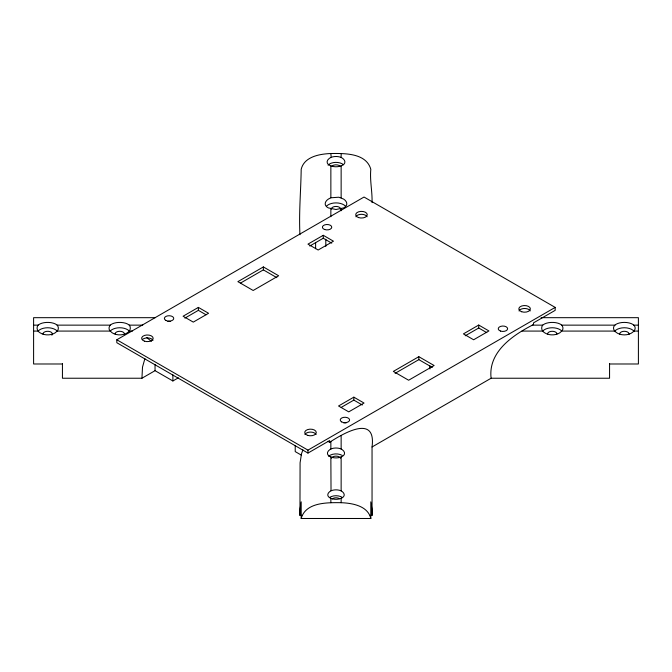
<?xml version="1.0" encoding="UTF-8"?>
<svg xmlns="http://www.w3.org/2000/svg" width="672" height="672" viewBox="0 0 672 672"><rect width="100%" height="100%" fill="white"/><g stroke="black" fill="none" stroke-linecap="round" stroke-linejoin="round"><path stroke-width="1.01" d="M62.437 363.661L62.437 378.235L141.943 378.235L142.506 367.105L144.9 358.613M301.762 515.374L299.956 515.374L300.082 508.796L301.19 501.833L301.19 518.482L370.81 518.482L370.81 501.833L371.918 508.796L372.044 515.374L370.238 515.374M372.044 515.374L372.044 446.981L491.106 378.235C487.939 351.842 513.055 334.958 533.518 324.551L533.518 322.854L555.181 310.346L555.181 307.398L364.031 197.039L116.819 339.772L116.819 342.712L307.969 453.071L329.624 440.563L329.624 442.26L327.743 441.353M301.19 518.482C305.768 502.102 327.524 502.538 341.141 502.698C352.195 503.126 367.819 505.756 370.81 518.482M302.912 449.837L301.501 453.751L300.082 462.823L299.956 515.374M57.128 331.078L55.306 332.758A10.769 7.199 0 0 1 40.009 332.766C36.38 330.968 35.784 325.357 40.009 323.929A10.769 5.158 0 0 1 55.306 323.929C58.195 324.92 59.564 328.885 57.128 331.078L110.267 331.078L112.098 332.758A10.769 7.199 0 0 0 127.394 332.766C131.023 330.968 131.611 325.357 127.386 323.929A10.769 5.158 0 0 0 112.098 323.929C109.208 324.92 107.831 328.885 110.267 331.078M561.733 331.078L559.902 332.758A10.769 7.199 0 0 1 544.606 332.766C540.977 330.968 540.389 325.357 544.614 323.929A10.769 5.158 0 0 1 559.902 323.929C562.792 324.92 564.169 328.885 561.733 331.078L614.93 331.078L615.762 332.044A10.777 7.199 0 0 0 632.923 332.052L634.334 330.498A10.811 6.241 0 0 0 634.334 325.718L632.923 324.442A10.777 5.166 0 0 0 615.762 324.442L614.351 325.718A10.811 6.241 0 0 0 614.351 330.498L614.93 331.078M329.624 442.26C343.972 433.037 376.412 414.036 372.044 446.981M330.859 490.896L329.498 491.803A8.182 4.696 -8.1 0 0 329.448 497.591L330.96 498.33A8.224 4.746 0 0 0 340.973 498.364L342.502 497.624A8.182 4.696 8.1 0 0 342.552 491.845L341.04 490.829A8.224 4.746 0 0 0 331.027 490.804L330.859 456.876L329.801 456.49A8.543 4.897 -8.1 0 1 330.07 449.459L331.876 448.619A8.576 4.956 0 0 1 340.452 448.728L342.199 449.644A8.543 4.897 8.1 0 1 341.93 456.616L340.124 457.304A8.576 4.956 0 0 1 331.548 457.195L330.859 456.876M330.859 157.466L329.414 158.315A8.87 5.09 -8.1 0 0 330.002 165.522L331.918 166.202A8.904 5.141 0 0 0 340.813 165.959L342.586 165.236A8.87 5.09 8.1 0 0 341.998 157.912L340.082 157.063A8.904 5.141 0 0 0 331.187 157.307L330.859 153.518C344.476 153.359 366.232 152.922 370.81 169.302C369.718 180.533 372.414 191.419 372.044 202.616M263.365 266.935L237.88 281.652L253.168 290.48L278.653 275.764L263.365 266.935L263.365 269.875L240.517 283.072M198.374 307.398L183.086 316.226L193.276 322.115L208.572 313.286L198.374 307.398L198.374 310.346L184.884 318.133M323.257 235.301L307.969 244.129L318.158 250.018L333.455 241.189L323.257 235.301L323.257 238.241L309.767 246.036M141.943 378.235L155.047 370.675L172.889 380.974L178.324 377.832M418.832 356.689L393.347 371.406L408.635 380.234L434.12 365.518L418.832 356.689L418.832 359.638L395.102 373.338M353.842 397.16L338.545 405.989L348.743 411.869L364.031 403.04L353.842 397.16L353.842 400.1L341.25 407.375M478.724 325.055L463.428 333.883L473.626 339.772L488.914 330.943L478.724 325.055L478.724 328.003L465.234 335.79M116.819 339.772L307.969 450.131L555.181 307.398M330.859 197.786L328.356 199.08A10.769 6.174 -8.1 0 0 328.356 207.908L336 209.496L343.644 207.908A10.769 6.174 8.1 0 0 343.644 199.08L338.797 197.224L330.859 197.786L330.859 165.782M330.859 153.518C319.805 153.947 304.181 156.584 301.19 169.302C300.88 191.092 298.805 212.797 299.956 234.721M155.266 317.68L33.6 317.68L33.6 363.989L62.437 363.989M541.086 317.68L638.4 317.68L638.4 363.989L609.563 363.989M33.6 325.139L38.186 325.139M57.128 325.139L110.267 325.139M129.217 325.139L142.724 325.139M532.291 325.139L542.783 325.139M561.733 325.139L614.93 325.139M633.755 325.139L638.4 325.139M33.6 331.078L38.186 331.078M129.217 331.078L132.367 331.078M522.01 331.078L542.783 331.078M633.755 331.078L638.4 331.078M491.106 378.235L609.563 378.235L609.563 363.661M323.257 238.241L331.75 243.146M478.724 328.003L486.755 332.632M263.365 269.875L276.856 277.67M418.832 359.638L432.323 367.424M198.374 310.346L206.018 314.756M353.842 400.1L362.334 405.006M301.468 455.204L295.218 451.601L295.218 445.46M146.79 337.596L151.41 341.317M429.937 365.879L429.937 368.97M341.141 153.518L341.141 157.492M341.141 165.799L341.141 197.786M341.141 208.723L341.141 210.739M341.141 435.498L341.141 449.047M341.141 456.876L341.141 490.888M341.141 498.271L341.141 502.698M330.859 208.723L330.859 216.72M330.859 441.437L330.859 449.047M330.859 498.28L330.859 502.698M325.802 239.266L325.802 246.414M315.613 242.567L315.613 248.699M307.969 450.131L307.969 453.071M172.889 374.833L172.889 380.974M155.047 364.426L155.047 370.675M304.945 434.549A5.771 3.326 0 0 1 310.514 432.088A5.771 3.326 0 0 1 316.084 434.549M343.711 422.94A4.687 2.705 0 0 1 346.13 422.94M142.405 339.578A5.771 3.326 0 0 1 148.151 337.94A5.771 3.326 0 0 1 152.972 340.385M167.849 321.418A4.687 2.705 0 0 1 170.276 321.418M519.028 310.951A5.771 3.326 0 0 1 524.597 308.482A5.771 3.326 0 0 1 530.166 310.951M355.916 216.779A5.771 3.326 0 0 1 361.486 214.309A5.771 3.326 0 0 1 367.055 216.779M326.634 206.018A10.811 6.241 0 0 1 345.366 206.018M331.313 209.143A4.687 2.705 0 0 1 336 206.43A4.687 2.705 0 0 1 340.687 209.143M328.087 165.161A8.904 5.141 0 0 1 343.493 164.741M332.102 166.018A4.687 2.705 0 0 1 340.2 166.32M328.667 456.28A8.576 4.956 0 0 1 342.199 455.423M329.498 497.557A8.224 4.746 0 0 1 342.552 497.599M332.102 498.968A4.687 2.705 0 0 1 339.52 498.683M331.472 458.153A4.687 2.705 0 0 1 336 456.145A4.687 2.705 0 0 1 340.528 458.153M110.376 330.876A10.811 6.241 0 0 1 129.108 330.876M38.296 330.876A10.811 6.241 0 0 1 57.019 330.876M42.983 334.169A4.687 2.705 0 0 1 48.577 331.338A4.687 2.705 0 0 1 51.862 335.194M115.055 333.992A4.687 2.705 0 0 1 119.742 331.288A4.687 2.705 0 0 1 124.429 333.992M614.351 331.607A10.811 6.241 0 0 1 624.347 327.751A10.811 6.241 0 0 1 634.334 331.607M542.892 330.876A10.811 6.241 0 0 1 561.624 330.876M547.571 333.992A4.687 2.705 0 0 1 552.258 331.288A4.687 2.705 0 0 1 556.945 333.992M619.668 334.169A4.687 2.705 0 0 1 624.649 331.296A4.687 2.705 0 0 1 628.942 334.522M307.633 435.355A5.771 3.326 0 0 0 316.277 432.474A5.771 3.326 0 0 0 307.633 429.584A5.771 3.326 0 0 0 307.633 435.355M341.603 421.873A4.687 2.705 0 0 0 349.448 420.664A4.687 2.705 0 0 0 343.711 417.354A4.687 2.705 0 0 0 341.603 421.873M144.522 341.183A5.771 3.326 0 0 0 153.166 338.302A5.771 3.326 0 0 0 144.522 335.42A5.771 3.326 0 0 0 144.522 341.183M165.749 320.351A4.687 2.705 0 0 0 173.594 319.133A4.687 2.705 0 0 0 167.849 315.823A4.687 2.705 0 0 0 165.749 320.351M521.716 311.758A5.771 3.326 0 0 0 530.368 308.868A5.771 3.326 0 0 0 521.716 305.987A5.771 3.326 0 0 0 521.716 311.758M500.59 331.078A4.687 2.705 0 0 0 507.62 328.734A4.687 2.705 0 0 0 500.59 326.39A4.687 2.705 0 0 0 500.59 331.078M358.604 217.585A5.771 3.326 0 0 0 367.256 214.696A5.771 3.326 0 0 0 358.604 211.814A5.771 3.326 0 0 0 358.604 217.585M324.736 229.547A4.687 2.705 0 0 0 331.766 227.203A4.687 2.705 0 0 0 324.736 224.868A4.687 2.705 0 0 0 324.736 229.547"/></g></svg>
